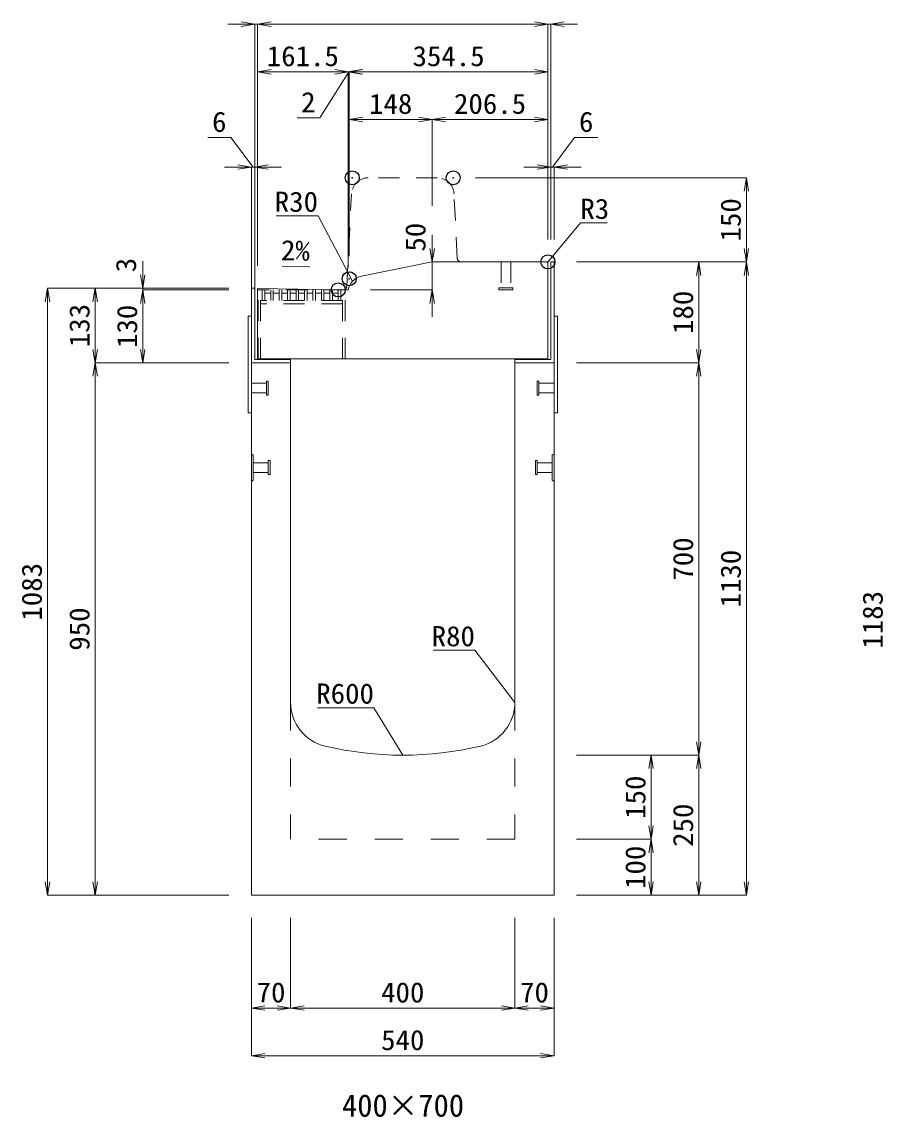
# Model space of a CAD drawing. Units: millimetres at full size. Extents: x -1809 to 57027, y -20349 to 17321.
# Drawn here: x 43139 to 44675, y 7198 to 9152 of the extents above; entities that cross this region are included whole.
import ezdxf
from ezdxf.enums import TextEntityAlignment as Align

# ---------------------------------------------------------------- set-up
doc = ezdxf.new("R2010")
doc.units = ezdxf.units.MM
doc.header["$LTSCALE"] = 50
doc.header["$PDMODE"] = 32
doc.header["$PDSIZE"] = 25
doc.linetypes.add('USER1', pattern=[2, 1, -1])
doc.linetypes.add('USER2', pattern=[1.35, 0.75, -0.6])
for name, color, linetype, lineweight in [('インサート', 3, 'USER2', 9), ('グレーチング', 7, 'USER2', 5), ('受枠', 3, 'Continuous', 5), ('寸法線', 7, 'Continuous', 13), ('引出線', 4, 'Continuous', 13), ('本体', 2, 'Continuous', 13)]:
    doc.layers.add(name, color=color, linetype=linetype, lineweight=lineweight)
doc.layers.add('作業エリア', color=11, linetype='Continuous')
doc.layers.add('文字', color=7, linetype='Continuous')
doc.styles.add('ＭＳ 明朝', font='')
doc.styles.get('ＭＳ 明朝').set_extended_font_data('MS Mincho')

# ---------------------------------------------------------------- blocks, each defined once
blk = doc.blocks.new('open_arrow')
at = {"color": 0, "linetype": 'Continuous', "lineweight": -2}
blk.add_lwpolyline([(7.5, 1.25), (0, 0), (7.5, -1.25)], dxfattribs=at)

msp = doc.modelspace()

# ---------------------------------------------------------------- linework, layer by layer
at = {"layer": 'インサート'}
for p, q in [((43993.74, 8723.69), (43993.74, 8677.69)), ((43993.74, 8723.69), (44010.74, 8723.69)), ((44010.74, 8723.69), (44010.74, 8677.69)), ((43989.74, 8673.69), (43989.74, 8677.69)), ((43989.74, 8677.69), (44014.74, 8677.69)), ((44014.74, 8677.69), (44014.74, 8673.69)), ((43989.74, 8673.69), (44014.74, 8673.69)), ((43548.24, 8507.19), (43575.24, 8507.19)), ((43548.24, 8507.19), (43548.24, 8490.19)), ((43578.24, 8511.19), (43575.24, 8511.19)), ((43575.24, 8511.19), (43575.24, 8486.19)), ((43578.24, 8486.19), (43578.24, 8511.19)), ((44058.24, 8511.19), (44061.24, 8511.19)), ((44058.24, 8486.19), (44058.24, 8511.19)), ((44061.24, 8511.19), (44061.24, 8486.19)), ((44088.24, 8507.19), (44061.24, 8507.19)), ((44088.24, 8507.19), (44088.24, 8490.19)), ((43548.24, 8490.19), (43575.24, 8490.19)), ((43575.24, 8486.19), (43578.24, 8486.19)), ((44061.24, 8486.19), (44058.24, 8486.19)), ((44088.24, 8490.19), (44061.24, 8490.19)), ((43551.44, 8365.19), (43578.44, 8365.19)), ((43551.44, 8365.19), (43551.44, 8348.19)), ((43581.44, 8369.19), (43578.44, 8369.19)), ((43578.44, 8369.19), (43578.44, 8344.19)), ((43581.44, 8344.19), (43581.44, 8369.19)), ((44055.04, 8369.19), (44058.04, 8369.19)), ((44055.04, 8344.19), (44055.04, 8369.19)), ((44058.04, 8369.19), (44058.04, 8344.19)), ((44085.04, 8365.19), (44058.04, 8365.19)), ((44085.04, 8365.19), (44085.04, 8348.19)), ((43551.44, 8348.19), (43578.44, 8348.19)), ((43578.44, 8344.19), (43581.44, 8344.19)), ((44058.04, 8344.19), (44055.04, 8344.19)), ((44085.04, 8348.19), (44058.04, 8348.19))]:
    msp.add_line(p, q, dxfattribs=at)
at = {"layer": 'グレーチング'}
for p, q in [((43560.24, 8550.69), (43560.24, 8673.69)), ((43715.24, 8673.69), (43560.24, 8673.69)), ((43564.74, 8550.69), (43564.74, 8673.69)), ((43567.74, 8654.69), (43567.74, 8673.69)), ((43572.24, 8654.69), (43572.24, 8673.69)), ((43582.8, 8667.69), (43572.24, 8667.69)), ((43582.8, 8654.69), (43582.8, 8673.69)), ((43587.3, 8654.69), (43587.3, 8673.69)), ((43597.85, 8667.69), (43587.3, 8667.69)), ((43597.85, 8654.69), (43597.85, 8673.69)), ((43602.35, 8654.69), (43602.35, 8673.69)), ((43612.91, 8667.69), (43602.35, 8667.69)), ((43612.91, 8654.69), (43612.91, 8673.69)), ((43617.41, 8654.69), (43617.41, 8673.69)), ((43627.96, 8667.69), (43617.41, 8667.69)), ((43627.96, 8654.69), (43627.96, 8673.69)), ((43632.46, 8654.69), (43632.46, 8673.69)), ((43643.02, 8667.69), (43632.46, 8667.69)), ((43643.02, 8654.69), (43643.02, 8673.69)), ((43647.52, 8654.69), (43647.52, 8673.69)), ((43658.07, 8667.69), (43647.52, 8667.69)), ((43658.07, 8654.69), (43658.07, 8673.69)), ((43662.57, 8654.69), (43662.57, 8673.69)), ((43673.13, 8667.69), (43662.57, 8667.69)), ((43673.13, 8654.69), (43673.13, 8673.69)), ((43677.63, 8654.69), (43677.63, 8673.69)), ((43688.19, 8667.69), (43677.63, 8667.69)), ((43688.19, 8654.69), (43688.19, 8673.69)), ((43692.69, 8654.69), (43692.69, 8673.69)), ((43703.24, 8667.69), (43692.69, 8667.69)), ((43703.24, 8654.69), (43703.24, 8673.69)), ((43707.74, 8654.69), (43707.74, 8673.69)), ((43710.74, 8550.69), (43710.74, 8673.69)), ((43715.24, 8550.69), (43715.24, 8673.69)), ((43710.74, 8654.69), (43564.74, 8654.69)), ((43710.74, 8648.69), (43564.74, 8648.69))]:
    msp.add_line(p, q, dxfattribs=at)
at = {"layer": '作業エリア'}
for p in [(43728.24, 8873.69), (43908.24, 8873.69), (44077.24, 8723.69), (43722.74, 8693.69), (43703.24, 8673.69)]:
    msp.add_point(p, dxfattribs=at)
at = {"layer": '受枠'}
for p, q in [((44082.24, 8723.69), (44088.24, 8723.69)), ((44082.24, 8549.69), (44082.24, 8723.69)), ((44088.24, 8454.69), (44088.24, 8723.69)), ((43554.24, 8676.69), (43548.24, 8676.69)), ((43548.24, 8454.69), (43548.24, 8676.69)), ((43554.24, 8549.69), (43554.24, 8676.69)), ((43548.24, 8626.69), (43542.24, 8626.69)), ((43542.24, 8454.69), (43542.24, 8626.69)), ((44088.24, 8626.69), (44094.24, 8626.69)), ((44094.24, 8454.69), (44094.24, 8626.69)), ((43618.24, 8543.69), (43548.24, 8543.69)), ((43618.24, 8549.69), (43554.24, 8549.69)), ((43618.24, 8543.69), (43618.24, 8549.69)), ((44018.24, 8549.69), (44082.24, 8549.69)), ((44018.24, 8543.69), (44018.24, 8549.69)), ((44018.24, 8543.69), (44088.24, 8543.69)), ((43548.24, 8454.69), (43542.24, 8454.69)), ((44088.24, 8454.69), (44094.24, 8454.69))]:
    msp.add_line(p, q, dxfattribs=at)
at = {"layer": '寸法線'}
for p, q in [((43607.24, 9147.81), (43506.24, 9147.81)), ((43554.24, 8716.69), (43554.24, 9147.81)), ((44077.24, 9147.81), (43559.24, 9147.81)), ((43559.24, 8716.48), (43559.24, 9147.81)), ((43559.24, 8716.48), (43559.24, 9147.81)), ((44029.24, 9147.81), (44130.24, 9147.81)), ((44077.24, 8763.69), (44077.24, 9147.81)), ((44077.24, 8763.69), (44077.24, 9147.81)), ((44082.24, 8763.69), (44082.24, 9147.81)), ((43768.81, 9062.81), (43559.24, 9062.81)), ((43559.24, 8716.48), (43559.24, 9062.81)), ((43721.78, 9062.81), (43670.03, 8980.58)), ((43770.74, 9062.81), (43672.81, 9062.81)), ((43720.81, 8713.69), (43720.81, 9062.81)), ((43720.81, 8713.69), (43720.81, 9062.81)), ((44077.24, 9062.81), (43722.74, 9062.81)), ((43722.74, 8733.69), (43722.74, 9062.81)), ((43722.74, 8733.69), (43722.74, 9062.81)), ((44077.24, 8763.69), (44077.24, 9062.81)), ((43670.03, 8980.58), (43629.66, 8980.58)), ((43722.74, 8977.81), (43870.74, 8977.81)), ((43722.74, 8793.69), (43722.74, 8977.81)), ((43870.74, 8823.69), (43870.74, 8977.81)), ((43870.74, 8977.81), (44077.24, 8977.81)), ((43870.74, 8823.69), (43870.74, 8977.81)), ((44077.24, 8823.69), (44077.24, 8977.81)), ((43511.6, 8945.61), (43470.41, 8945.61)), ((43551.24, 8892.81), (43511.6, 8945.61)), ((44085.24, 8892.81), (44124.88, 8945.61)), ((44124.88, 8945.61), (44166.07, 8945.61)), ((43602.24, 8892.81), (43500.24, 8892.81)), ((43548.24, 8631.69), (43548.24, 8892.81)), ((43554.24, 8631.69), (43554.24, 8892.81)), ((44034.24, 8892.81), (44136.24, 8892.81)), ((44082.24, 8763.69), (44082.24, 8892.81)), ((44088.24, 8763.69), (44088.24, 8892.81)), ((43948.24, 8873.69), (44431.18, 8873.69)), ((44431.18, 8873.69), (44431.18, 8723.69)), ((43870.74, 8771.69), (43870.74, 8625.69)), ((43354.46, 8724.69), (43354.46, 8625.69)), ((44128.24, 8723.69), (44346.18, 8723.69)), ((44128.24, 8723.69), (44431.18, 8723.69)), ((44128.24, 8723.69), (44431.18, 8723.69)), ((44346.18, 8723.69), (44346.18, 8543.69)), ((44431.18, 7593.69), (44431.18, 8723.69)), ((43184.46, 8676.69), (43184.46, 7593.69)), ((43508.24, 8676.69), (43184.46, 8676.69)), ((43269.46, 8676.69), (43269.46, 8543.69)), ((43508.24, 8676.69), (43269.46, 8676.69)), ((43508.24, 8676.69), (43354.46, 8676.69)), ((43508.24, 8673.69), (43354.46, 8673.69)), ((43354.46, 8673.69), (43354.46, 8543.69)), ((43508.24, 8673.69), (43354.46, 8673.69)), ((43760.81, 8673.69), (43870.74, 8673.69)), ((43508.24, 8543.69), (43269.46, 8543.69)), ((43269.46, 8543.69), (43269.46, 7593.69)), ((43508.24, 8543.69), (43269.46, 8543.69)), ((43508.24, 8543.69), (43354.46, 8543.69)), ((44128.24, 8543.69), (44346.18, 8543.69)), ((44128.24, 8543.69), (44346.18, 8543.69)), ((44346.18, 8543.69), (44346.18, 7843.69)), ((44128.24, 7843.69), (44346.18, 7843.69)), ((44128.24, 7843.69), (44261.18, 7843.69)), ((44128.24, 7843.69), (44346.18, 7843.69)), ((44261.18, 7843.69), (44261.18, 7693.69)), ((44346.18, 7593.69), (44346.18, 7843.69)), ((44128.24, 7693.69), (44261.18, 7693.69)), ((44128.24, 7693.69), (44261.18, 7693.69)), ((44261.18, 7693.69), (44261.18, 7593.69)), ((43508.24, 7593.69), (43184.46, 7593.69)), ((43508.24, 7593.69), (43269.46, 7593.69)), ((44128.24, 7593.69), (44261.18, 7593.69)), ((44128.24, 7593.69), (44346.18, 7593.69)), ((44128.24, 7593.69), (44431.18, 7593.69)), ((43548.24, 7553.69), (43548.24, 7392.54)), ((43548.24, 7553.69), (43548.24, 7307.54)), ((43618.24, 7553.69), (43618.24, 7392.54)), ((43618.24, 7553.69), (43618.24, 7392.54)), ((44018.24, 7553.69), (44018.24, 7392.54)), ((44018.24, 7553.69), (44018.24, 7392.54)), ((44088.24, 7553.69), (44088.24, 7392.54)), ((44088.24, 7553.69), (44088.24, 7307.54)), ((43618.24, 7392.54), (43548.24, 7392.54)), ((44018.24, 7392.54), (43618.24, 7392.54)), ((44088.24, 7392.54), (44018.24, 7392.54)), ((44088.24, 7307.54), (43548.24, 7307.54))]:
    msp.add_line(p, q, dxfattribs=at)
at = {"layer": '引出線'}
for points in [[(43728.84, 8689.55), (43667.12, 8805.85), (43592.45, 8805.85)], [(44076.36, 8722.81), (44135.09, 8793.18), (44182.81, 8793.18)], [(43651.91, 8714.86), (43603.17, 8715.84), (43651.91, 8714.86)], [(44018.24, 7937.73), (43946.99, 8030.84), (43872.31, 8030.84)], [(43818.24, 7843.69), (43766.88, 7928.44), (43665.87, 7928.44)]]:
    msp.add_lwpolyline(points, dxfattribs=at)
at = {"layer": '本体', "linetype": 'USER2', "lineweight": 9}
for p, q in [((43879.7, 8873.69), (43756.78, 8873.69)), ((43718.57, 8680.34), (43726.82, 8845.19)), ((43915.41, 8730.34), (43909.67, 8845.19))]:
    msp.add_line(p, q, dxfattribs=at)
at = {"layer": '本体'}
for p, q in [((43870.74, 8723.69), (43744.43, 8698.09)), ((44074.24, 8723.69), (43870.74, 8723.69)), ((44077.24, 8550.69), (44077.24, 8720.69)), ((43559.24, 8550.69), (43559.24, 8676.48)), ((43559.24, 8676.48), (43703.24, 8673.69)), ((43703.24, 8673.69), (43720.81, 8673.69)), ((43548.24, 7593.69), (43548.24, 8543.69)), ((43548.24, 8543.69), (43618.24, 8543.69)), ((44077.24, 8550.69), (43559.24, 8550.69)), ((43618.24, 7937.73), (43618.24, 8543.69)), ((44018.24, 8543.69), (44018.24, 7937.73)), ((44018.24, 8543.69), (44088.24, 8543.69)), ((44088.24, 8543.69), (44088.24, 7593.69)), ((44088.24, 7593.69), (43548.24, 7593.69))]:
    msp.add_line(p, q, dxfattribs=at)
at = {"layer": '本体', "lineweight": 9}
for p, q in [((43548.24, 8381.19), (43551.44, 8379.19)), ((43551.44, 8379.19), (43551.44, 8334.19)), ((44088.24, 8381.19), (44085.04, 8379.19)), ((44085.04, 8379.19), (44085.04, 8334.19)), ((43551.44, 8334.19), (43548.24, 8332.19)), ((44085.04, 8334.19), (44088.24, 8332.19))]:
    msp.add_line(p, q, dxfattribs=at)
at = {"layer": '本体', "linetype": 'USER1', "lineweight": 15}
for p, q in [((43618.24, 7937.73), (43618.24, 7693.69)), ((44018.24, 7937.73), (44018.24, 7693.69)), ((44018.24, 7693.69), (43618.24, 7693.69))]:
    msp.add_line(p, q, dxfattribs=at)
at = {"layer": '本体', "linetype": 'USER2', "lineweight": 9}
for centre, radius, start, end in [((43756.78, 8843.69), 30, 90, 177.13759), ((43879.7, 8843.69), 30, 2.86241, 90), ((43922.4, 8730.69), 7, 182.86241, 270), ((43711.58, 8680.69), 7, 270, 357.13759)]:
    msp.add_arc(centre, radius, start, end, dxfattribs=at)
at = {"layer": '本体'}
for centre, radius, start, end in [((44074.24, 8720.69), 3, 0, 90), ((43750.39, 8668.69), 30, 101.45875, 170.39512), ((43698.24, 7937.73), 80, 180, 256.65764), ((43938.24, 7937.73), 80, 283.34236, 0), ((43818.24, 8443.69), 600, 256.65764, 283.34236)]:
    msp.add_arc(centre, radius, start, end, dxfattribs=at)

# ---------------------------------------------------------------- block references
at = {"layer": '寸法線', "xscale": 3.2, "yscale": 3.2}
for p, rotation in [((43554.24, 9147.81), 180), ((44077.24, 9147.81), 180), ((44077.24, 9147.81), 180), ((43720.81, 9062.81), 180), ((44077.24, 9062.81), 180), ((43870.74, 8977.81), 180), ((44077.24, 8977.81), 180), ((43548.24, 8892.81), 180), ((44082.24, 8892.81), 180), ((44431.18, 8873.69), 270), ((43870.74, 8723.69), 90), ((44431.18, 8723.69), 90), ((44346.18, 8723.69), 270), ((44431.18, 8723.69), 270), ((43354.46, 8676.69), 90), ((43184.46, 8676.69), 270), ((43269.46, 8676.69), 270), ((43354.46, 8673.69), 270), ((43354.46, 8673.69), 270), ((43870.74, 8673.69), 270), ((43269.46, 8543.69), 90), ((43354.46, 8543.69), 90), ((44346.18, 8543.69), 90), ((43269.46, 8543.69), 270), ((44346.18, 8543.69), 270), ((44346.18, 7843.69), 90), ((44261.18, 7843.69), 270), ((44346.18, 7843.69), 270), ((44261.18, 7693.69), 90), ((44261.18, 7693.69), 270), ((43184.46, 7593.69), 90), ((43269.46, 7593.69), 90), ((44261.18, 7593.69), 90), ((44346.18, 7593.69), 90), ((44431.18, 7593.69), 90), ((43618.24, 7392.54), 180), ((44018.24, 7392.54), 180), ((44088.24, 7392.54), 180), ((44088.24, 7307.54), 180)]:
    msp.add_blockref('open_arrow', p, dxfattribs=dict(at, rotation=rotation))
for p in [(43559.24, 9147.81), (43559.24, 9147.81), (44082.24, 9147.81), (43559.24, 9062.81), (43720.81, 9062.81), (43722.74, 9062.81), (43722.74, 9062.81), (43722.74, 8977.81), (43870.74, 8977.81), (43554.24, 8892.81), (44088.24, 8892.81), (43548.24, 7392.54), (43618.24, 7392.54), (44018.24, 7392.54), (43548.24, 7307.54)]:
    msp.add_blockref('open_arrow', p, dxfattribs=at)
at = {"layer": '引出線'}
for p, xscale, yscale, rotation in [((43651.91, 8714.86), 0.16, 0.16, 178.9), ((44076.36, 8722.81), 0.16, 0.16, 50.2), ((43728.84, 8689.55), 0.16, 0.16, 118), ((44018.24, 7937.73), 0.133, 0.133, 127.4), ((43818.24, 7843.69), 0.133, 0.133, 121.2)]:
    msp.add_blockref('open_arrow', p, dxfattribs=dict(at, xscale=xscale, yscale=yscale, rotation=rotation))

# ---------------------------------------------------------------- texts
at = {"layer": '寸法線', "style": 'ＭＳ 明朝', "width": 1.05}
for s, p in [('161.5', (43640.03, 9090.81)), ('354.5', (43899.99, 9090.81)), ('2', (43649.84, 9008.58)), ('148', (43796.74, 9005.81)), ('206.5', (43973.99, 9005.81)), ('6', (43491.01, 8973.61)), ('6', (44145.47, 8973.61)), ('70', (43583.24, 7420.54)), ('400', (43818.24, 7420.54)), ('70', (44053.24, 7420.54)), ('540', (43818.24, 7335.54))]:
    msp.add_text(s, height=36.03, dxfattribs=at).set_placement(p, align=Align.MIDDLE_CENTER)
for s, p in [('150', (44403.18, 8798.69)), ('50', (43840.74, 8767.75)), ('3', (43324.46, 8718.02)), ('180', (44318.18, 8633.69)), ('133', (43241.46, 8610.19)), ('130', (43326.46, 8608.69)), ('700', (44318.18, 8193.69)), ('1130', (44403.18, 8158.69)), ('1083', (43156.46, 8135.19)), ('1183', (44656.46, 8085.19)), ('950', (43241.46, 8068.69)), ('150', (44233.18, 7768.69)), ('250', (44318.18, 7718.69)), ('100', (44233.18, 7643.69))]:
    msp.add_text(s, height=36.03, rotation=90, dxfattribs=at).set_placement(p, align=Align.MIDDLE_CENTER)
at = {"layer": '引出線', "style": 'ＭＳ 明朝', "width": 1.05}
for s, p in [('R30', (43667.12, 8849.05)), ('R80', (43946.99, 8074.04)), ('R600', (43766.88, 7971.64))]:
    msp.add_text(s, height=36.03, dxfattribs=at).set_placement(p, align=Align.TOP_RIGHT)
msp.add_text('R3', height=36.03, dxfattribs=at).set_placement((44135.09, 8836.38), align=Align.TOP_LEFT)
msp.add_text('2%', height=36.03, rotation=358.854, dxfattribs=at).set_placement((43652.85, 8761.76), align=Align.TOP_RIGHT)
at = {"layer": '文字', "style": 'ＭＳ 明朝'}
msp.add_text('400×700', height=40.03, dxfattribs=at).set_placement((43818.72, 7218.72), align=Align.MIDDLE_CENTER)

doc.saveas('drawing.dxf')
